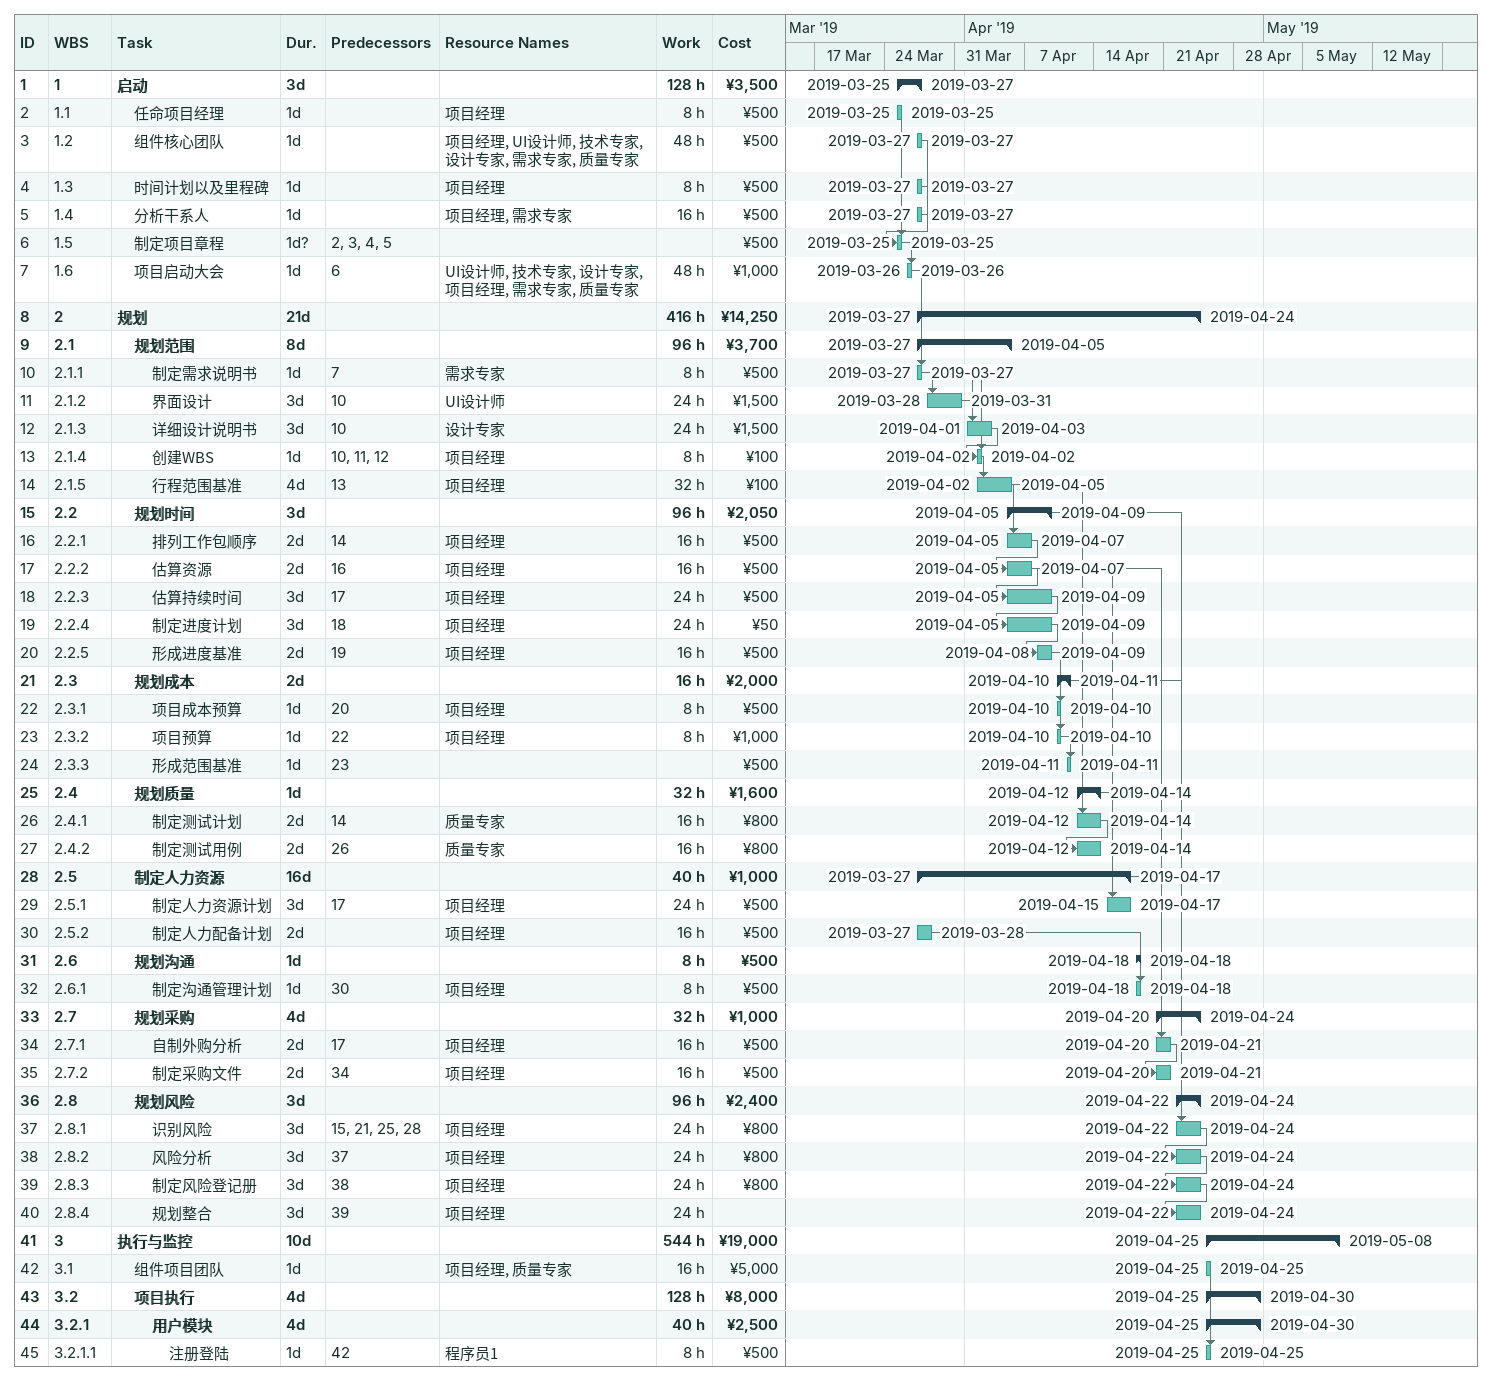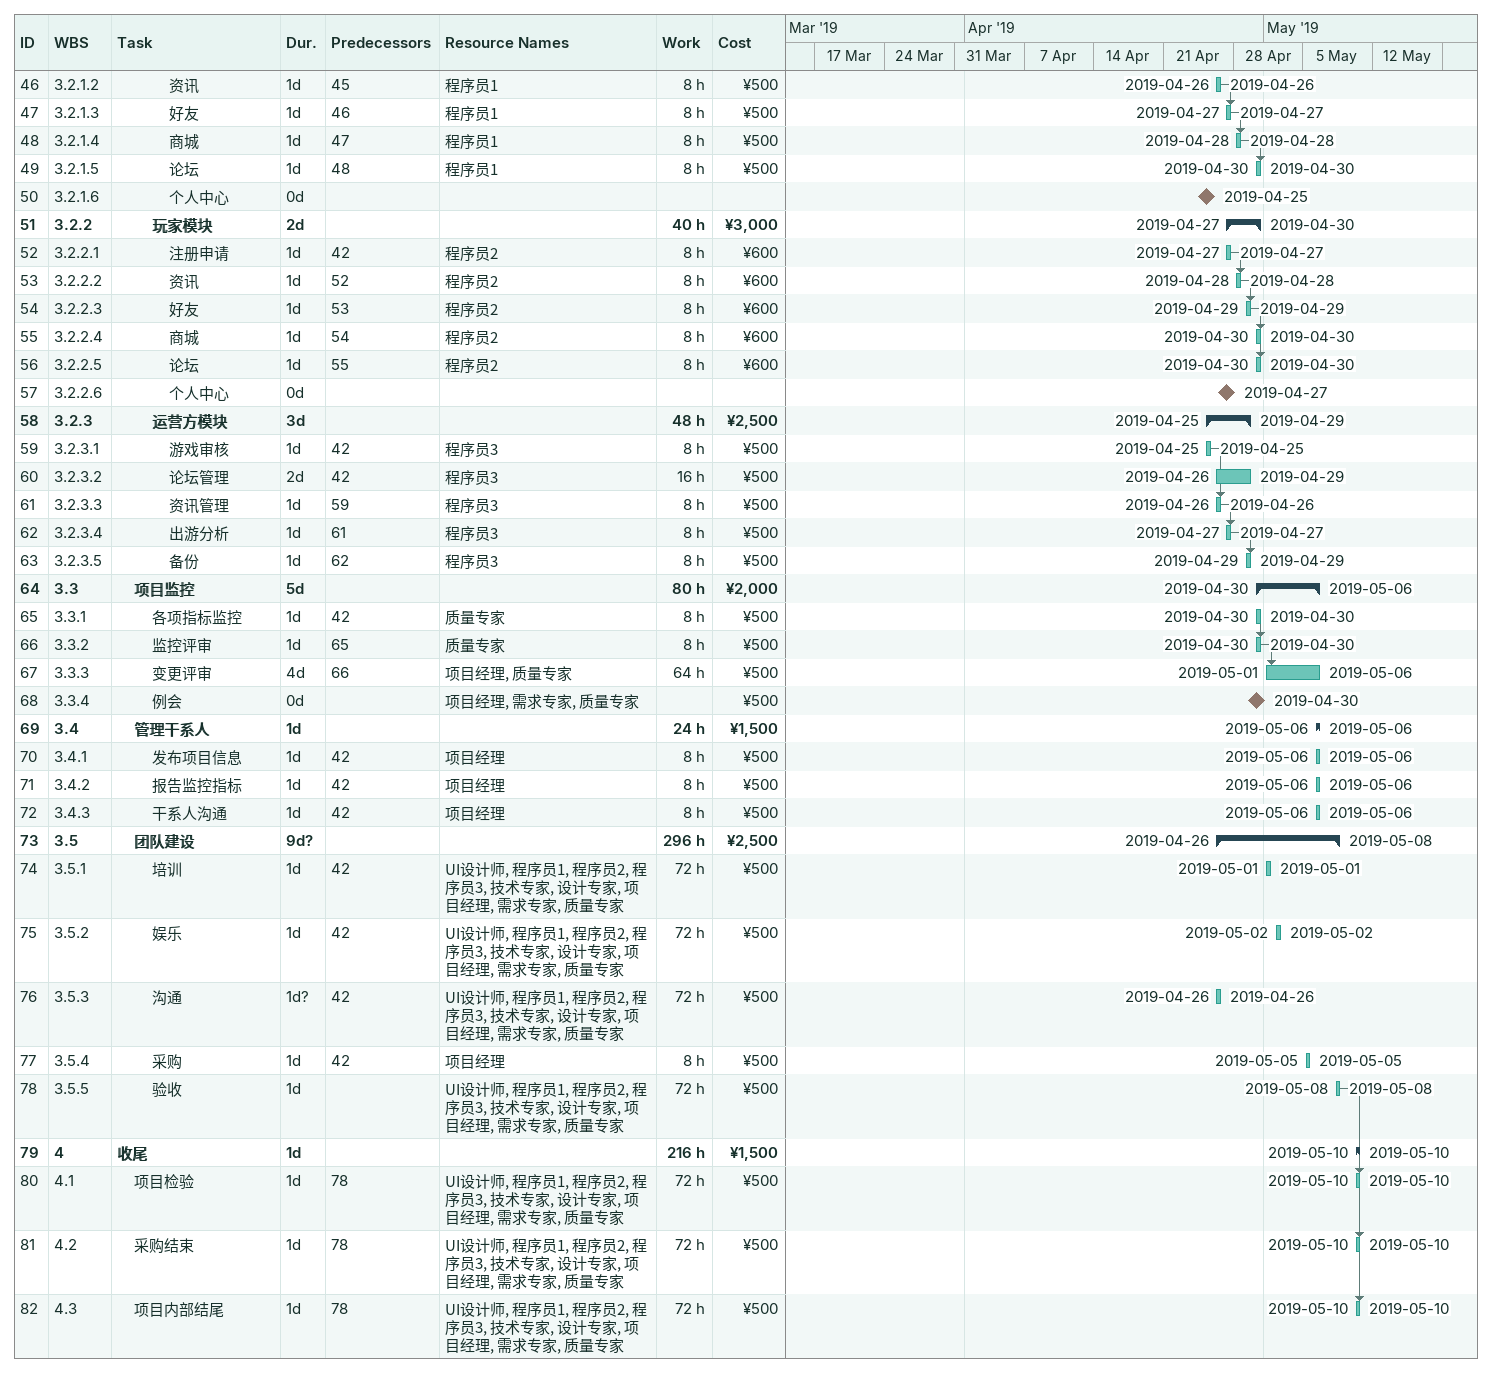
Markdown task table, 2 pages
| ID | WBS | Task | Duration | Start | Finish | Predecessors | Resources | Work (h) | Cost (¥) |
|---|---|---|---|---|---|---|---|---|---|
| 1 | 1 | **启动** | 3d | 2019-03-25 | 2019-03-27 |  |  | 128 | 3500 |
| 2 | 1.1 | 任命项目经理 | 1d | 2019-03-25 | 2019-03-25 |  | 项目经理 | 8 | 500 |
| 3 | 1.2 | 组件核心团队 | 1d | 2019-03-27 | 2019-03-27 |  | 项目经理, UI设计师, 技术专家, 设计专家, 需求专家, 质量专家 | 48 | 500 |
| 4 | 1.3 | 时间计划以及里程碑 | 1d | 2019-03-27 | 2019-03-27 |  | 项目经理 | 8 | 500 |
| 5 | 1.4 | 分析干系人 | 1d | 2019-03-27 | 2019-03-27 |  | 项目经理, 需求专家 | 16 | 500 |
| 6 | 1.5 | 制定项目章程 | 1d? | 2019-03-25 | 2019-03-25 | 2, 3, 4, 5 |  |  | 500 |
| 7 | 1.6 | 项目启动大会 | 1d | 2019-03-26 | 2019-03-26 | 6 | UI设计师, 技术专家, 设计专家, 项目经理, 需求专家, 质量专家 | 48 | 1000 |
| 8 | 2 | **规划** | 21d | 2019-03-27 | 2019-04-24 |  |  | 416 | 14250 |
| 9 | 2.1 | **规划范围** | 8d | 2019-03-27 | 2019-04-05 |  |  | 96 | 3700 |
| 10 | 2.1.1 | 制定需求说明书 | 1d | 2019-03-27 | 2019-03-27 | 7 | 需求专家 | 8 | 500 |
| 11 | 2.1.2 | 界面设计 | 3d | 2019-03-28 | 2019-03-31 | 10 | UI设计师 | 24 | 1500 |
| 12 | 2.1.3 | 详细设计说明书 | 3d | 2019-04-01 | 2019-04-03 | 10 | 设计专家 | 24 | 1500 |
| 13 | 2.1.4 | 创建WBS | 1d | 2019-04-02 | 2019-04-02 | 10, 11, 12 | 项目经理 | 8 | 100 |
| 14 | 2.1.5 | 行程范围基准 | 4d | 2019-04-02 | 2019-04-05 | 13 | 项目经理 | 32 | 100 |
| 15 | 2.2 | **规划时间** | 3d | 2019-04-05 | 2019-04-09 |  |  | 96 | 2050 |
| 16 | 2.2.1 | 排列工作包顺序 | 2d | 2019-04-05 | 2019-04-07 | 14 | 项目经理 | 16 | 500 |
| 17 | 2.2.2 | 估算资源 | 2d | 2019-04-05 | 2019-04-07 | 16 | 项目经理 | 16 | 500 |
| 18 | 2.2.3 | 估算持续时间 | 3d | 2019-04-05 | 2019-04-09 | 17 | 项目经理 | 24 | 500 |
| 19 | 2.2.4 | 制定进度计划 | 3d | 2019-04-05 | 2019-04-09 | 18 | 项目经理 | 24 | 50 |
| 20 | 2.2.5 | 形成进度基准 | 2d | 2019-04-08 | 2019-04-09 | 19 | 项目经理 | 16 | 500 |
| 21 | 2.3 | **规划成本** | 2d | 2019-04-10 | 2019-04-11 |  |  | 16 | 2000 |
| 22 | 2.3.1 | 项目成本预算 | 1d | 2019-04-10 | 2019-04-10 | 20 | 项目经理 | 8 | 500 |
| 23 | 2.3.2 | 项目预算 | 1d | 2019-04-10 | 2019-04-10 | 22 | 项目经理 | 8 | 1000 |
| 24 | 2.3.3 | 形成范围基准 | 1d | 2019-04-11 | 2019-04-11 | 23 |  |  | 500 |
| 25 | 2.4 | **规划质量** | 1d | 2019-04-12 | 2019-04-14 |  |  | 32 | 1600 |
| 26 | 2.4.1 | 制定测试计划 | 2d | 2019-04-12 | 2019-04-14 | 14 | 质量专家 | 16 | 800 |
| 27 | 2.4.2 | 制定测试用例 | 2d | 2019-04-12 | 2019-04-14 | 26 | 质量专家 | 16 | 800 |
| 28 | 2.5 | **制定人力资源** | 16d | 2019-03-27 | 2019-04-17 |  |  | 40 | 1000 |
| 29 | 2.5.1 | 制定人力资源计划 | 3d | 2019-04-15 | 2019-04-17 | 17 | 项目经理 | 24 | 500 |
| 30 | 2.5.2 | 制定人力配备计划 | 2d | 2019-03-27 | 2019-03-28 |  | 项目经理 | 16 | 500 |
| 31 | 2.6 | **规划沟通** | 1d | 2019-04-18 | 2019-04-18 |  |  | 8 | 500 |
| 32 | 2.6.1 | 制定沟通管理计划 | 1d | 2019-04-18 | 2019-04-18 | 30 | 项目经理 | 8 | 500 |
| 33 | 2.7 | **规划采购** | 4d | 2019-04-20 | 2019-04-24 |  |  | 32 | 1000 |
| 34 | 2.7.1 | 自制外购分析 | 2d | 2019-04-20 | 2019-04-21 | 17 | 项目经理 | 16 | 500 |
| 35 | 2.7.2 | 制定采购文件 | 2d | 2019-04-20 | 2019-04-21 | 34 | 项目经理 | 16 | 500 |
| 36 | 2.8 | **规划风险** | 3d | 2019-04-22 | 2019-04-24 |  |  | 96 | 2400 |
| 37 | 2.8.1 | 识别风险 | 3d | 2019-04-22 | 2019-04-24 | 15, 21, 25, 28 | 项目经理 | 24 | 800 |
| 38 | 2.8.2 | 风险分析 | 3d | 2019-04-22 | 2019-04-24 | 37 | 项目经理 | 24 | 800 |
| 39 | 2.8.3 | 制定风险登记册 | 3d | 2019-04-22 | 2019-04-24 | 38 | 项目经理 | 24 | 800 |
| 40 | 2.8.4 | 规划整合 | 3d | 2019-04-22 | 2019-04-24 | 39 | 项目经理 | 24 |  |
| 41 | 3 | **执行与监控** | 10d | 2019-04-25 | 2019-05-08 |  |  | 544 | 19000 |
| 42 | 3.1 | 组件项目团队 | 1d | 2019-04-25 | 2019-04-25 |  | 项目经理, 质量专家 | 16 | 5000 |
| 43 | 3.2 | **项目执行** | 4d | 2019-04-25 | 2019-04-30 |  |  | 128 | 8000 |
| 44 | 3.2.1 | **用户模块** | 4d | 2019-04-25 | 2019-04-30 |  |  | 40 | 2500 |
| 45 | 3.2.1.1 | 注册登陆 | 1d | 2019-04-25 | 2019-04-25 | 42 | 程序员1 | 8 | 500 |
| 46 | 3.2.1.2 | 资讯 | 1d | 2019-04-26 | 2019-04-26 | 45 | 程序员1 | 8 | 500 |
| 47 | 3.2.1.3 | 好友 | 1d | 2019-04-27 | 2019-04-27 | 46 | 程序员1 | 8 | 500 |
| 48 | 3.2.1.4 | 商城 | 1d | 2019-04-28 | 2019-04-28 | 47 | 程序员1 | 8 | 500 |
| 49 | 3.2.1.5 | 论坛 | 1d | 2019-04-30 | 2019-04-30 | 48 | 程序员1 | 8 | 500 |
| 50 | 3.2.1.6 | 个人中心 | 0d | 2019-04-25 | 2019-04-25 |  |  |  |  |
| 51 | 3.2.2 | **玩家模块** | 2d | 2019-04-27 | 2019-04-30 |  |  | 40 | 3000 |
| 52 | 3.2.2.1 | 注册申请 | 1d | 2019-04-27 | 2019-04-27 | 42 | 程序员2 | 8 | 600 |
| 53 | 3.2.2.2 | 资讯 | 1d | 2019-04-28 | 2019-04-28 | 52 | 程序员2 | 8 | 600 |
| 54 | 3.2.2.3 | 好友 | 1d | 2019-04-29 | 2019-04-29 | 53 | 程序员2 | 8 | 600 |
| 55 | 3.2.2.4 | 商城 | 1d | 2019-04-30 | 2019-04-30 | 54 | 程序员2 | 8 | 600 |
| 56 | 3.2.2.5 | 论坛 | 1d | 2019-04-30 | 2019-04-30 | 55 | 程序员2 | 8 | 600 |
| 57 | 3.2.2.6 | 个人中心 | 0d | 2019-04-27 | 2019-04-27 |  |  |  |  |
| 58 | 3.2.3 | **运营方模块** | 3d | 2019-04-25 | 2019-04-29 |  |  | 48 | 2500 |
| 59 | 3.2.3.1 | 游戏审核 | 1d | 2019-04-25 | 2019-04-25 | 42 | 程序员3 | 8 | 500 |
| 60 | 3.2.3.2 | 论坛管理 | 2d | 2019-04-26 | 2019-04-29 | 42 | 程序员3 | 16 | 500 |
| 61 | 3.2.3.3 | 资讯管理 | 1d | 2019-04-26 | 2019-04-26 | 59 | 程序员3 | 8 | 500 |
| 62 | 3.2.3.4 | 出游分析 | 1d | 2019-04-27 | 2019-04-27 | 61 | 程序员3 | 8 | 500 |
| 63 | 3.2.3.5 | 备份 | 1d | 2019-04-29 | 2019-04-29 | 62 | 程序员3 | 8 | 500 |
| 64 | 3.3 | **项目监控** | 5d | 2019-04-30 | 2019-05-06 |  |  | 80 | 2000 |
| 65 | 3.3.1 | 各项指标监控 | 1d | 2019-04-30 | 2019-04-30 | 42 | 质量专家 | 8 | 500 |
| 66 | 3.3.2 | 监控评审 | 1d | 2019-04-30 | 2019-04-30 | 65 | 质量专家 | 8 | 500 |
| 67 | 3.3.3 | 变更评审 | 4d | 2019-05-01 | 2019-05-06 | 66 | 项目经理, 质量专家 | 64 | 500 |
| 68 | 3.3.4 | 例会 | 0d | 2019-04-30 | 2019-04-30 |  | 项目经理, 需求专家, 质量专家 |  | 500 |
| 69 | 3.4 | **管理干系人** | 1d | 2019-05-06 | 2019-05-06 |  |  | 24 | 1500 |
| 70 | 3.4.1 | 发布项目信息 | 1d | 2019-05-06 | 2019-05-06 | 42 | 项目经理 | 8 | 500 |
| 71 | 3.4.2 | 报告监控指标 | 1d | 2019-05-06 | 2019-05-06 | 42 | 项目经理 | 8 | 500 |
| 72 | 3.4.3 | 干系人沟通 | 1d | 2019-05-06 | 2019-05-06 | 42 | 项目经理 | 8 | 500 |
| 73 | 3.5 | **团队建设** | 9d? | 2019-04-26 | 2019-05-08 |  |  | 296 | 2500 |
| 74 | 3.5.1 | 培训 | 1d | 2019-05-01 | 2019-05-01 | 42 | UI设计师, 程序员1, 程序员2, 程序员3, 技术专家, 设计专家, 项目经理, 需求专家, 质量专家 | 72 | 500 |
| 75 | 3.5.2 | 娱乐 | 1d | 2019-05-02 | 2019-05-02 | 42 | UI设计师, 程序员1, 程序员2, 程序员3, 技术专家, 设计专家, 项目经理, 需求专家, 质量专家 | 72 | 500 |
| 76 | 3.5.3 | 沟通 | 1d? | 2019-04-26 | 2019-04-26 | 42 | UI设计师, 程序员1, 程序员2, 程序员3, 技术专家, 设计专家, 项目经理, 需求专家, 质量专家 | 72 | 500 |
| 77 | 3.5.4 | 采购 | 1d | 2019-05-05 | 2019-05-05 | 42 | 项目经理 | 8 | 500 |
| 78 | 3.5.5 | 验收 | 1d | 2019-05-08 | 2019-05-08 |  | UI设计师, 程序员1, 程序员2, 程序员3, 技术专家, 设计专家, 项目经理, 需求专家, 质量专家 | 72 | 500 |
| 79 | 4 | **收尾** | 1d | 2019-05-10 | 2019-05-10 |  |  | 216 | 1500 |
| 80 | 4.1 | 项目检验 | 1d | 2019-05-10 | 2019-05-10 | 78 | UI设计师, 程序员1, 程序员2, 程序员3, 技术专家, 设计专家, 项目经理, 需求专家, 质量专家 | 72 | 500 |
| 81 | 4.2 | 采购结束 | 1d | 2019-05-10 | 2019-05-10 | 78 | UI设计师, 程序员1, 程序员2, 程序员3, 技术专家, 设计专家, 项目经理, 需求专家, 质量专家 | 72 | 500 |
| 82 | 4.3 | 项目内部结尾 | 1d | 2019-05-10 | 2019-05-10 | 78 | UI设计师, 程序员1, 程序员2, 程序员3, 技术专家, 设计专家, 项目经理, 需求专家, 质量专家 | 72 | 500 |
